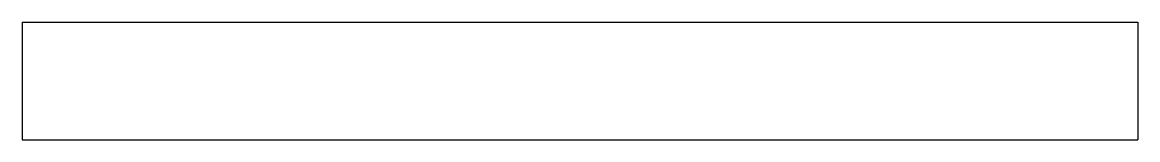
# Model space of a CAD drawing. Extents: x 110.5 to 186.5, y 101 to 109.
import ezdxf

# ---------------------------------------------------------------- set-up
doc = ezdxf.new("R2010")
doc.units = 0
doc.layers.add('View009', color=7, linetype='CONTINUOUS')

msp = doc.modelspace()

# ---------------------------------------------------------------- linework, layer by layer
at = {"layer": 'View009'}
for p, q in [((110.5, 109), (186.5, 109)), ((110.5, 109), (110.5, 101)), ((186.5, 109), (186.5, 101)), ((110.5, 101), (186.5, 101))]:
    msp.add_line(p, q, dxfattribs=at)

doc.saveas('drawing.dxf')
